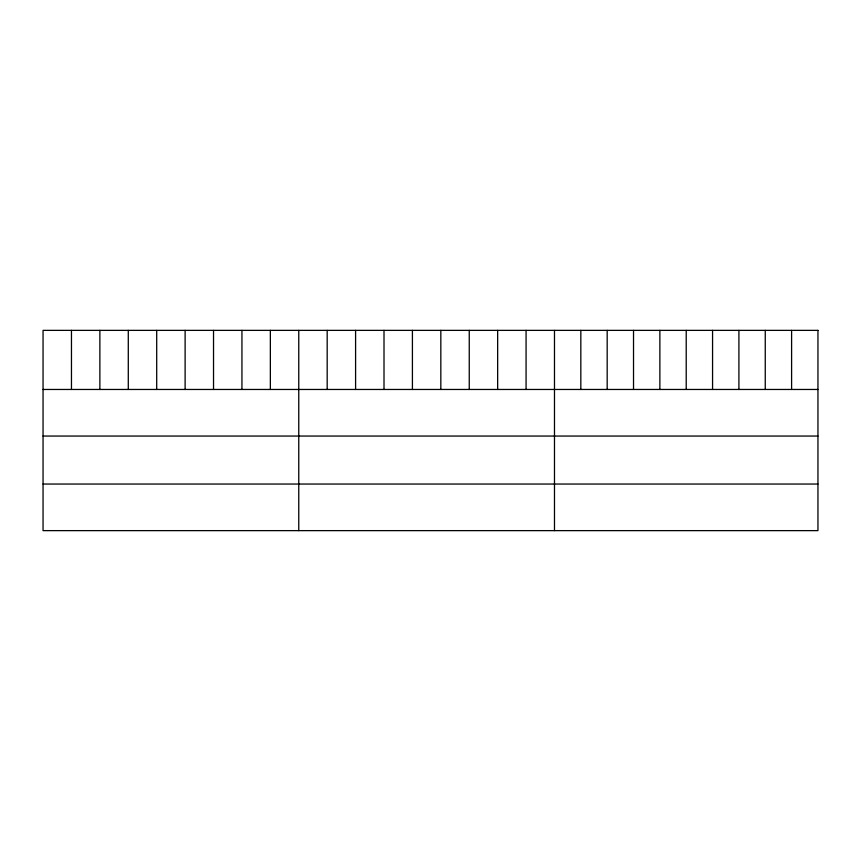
<?xml version="1.0" encoding="UTF-8"?>
<svg xmlns="http://www.w3.org/2000/svg" width="861" height="861" viewBox="0 0 861 861"><rect width="100%" height="100%" fill="white"/><g stroke="black" fill="none" stroke-linecap="round" stroke-linejoin="round"><path stroke-width="1.29" d="M43.05 389.463L817.95 389.463M43.05 436.053L817.95 436.053M43.05 484.043L817.95 484.043M791.603 330.366L791.603 389.463M765.257 330.366L765.257 389.463M738.91 330.366L738.91 389.463M712.564 330.366L712.564 389.463M686.217 330.366L686.217 389.463M659.87 330.366L659.87 389.463M633.524 330.366L633.524 389.463M607.177 330.366L607.177 389.463M580.831 330.366L580.831 389.463M554.484 330.366L554.484 530.634M526.071 330.366L526.071 389.463M497.658 330.366L497.658 389.463M469.245 330.366L469.245 389.463M440.832 330.366L440.832 389.463M412.419 330.366L412.419 389.463M384.006 330.366L384.006 389.463M355.593 330.366L355.593 389.463M327.18 330.366L327.18 389.463M298.767 330.366L298.767 530.634M270.354 330.366L270.354 389.463M241.941 330.366L241.941 389.463M213.528 330.366L213.528 389.463M185.115 330.366L185.115 389.463M156.702 330.366L156.702 389.463M128.289 330.366L128.289 389.463M99.876 330.366L99.876 389.463M71.463 330.366L71.463 389.463M817.95 330.366L43.05 330.366L43.05 530.634L817.95 530.634L817.95 330.366"/></g></svg>
